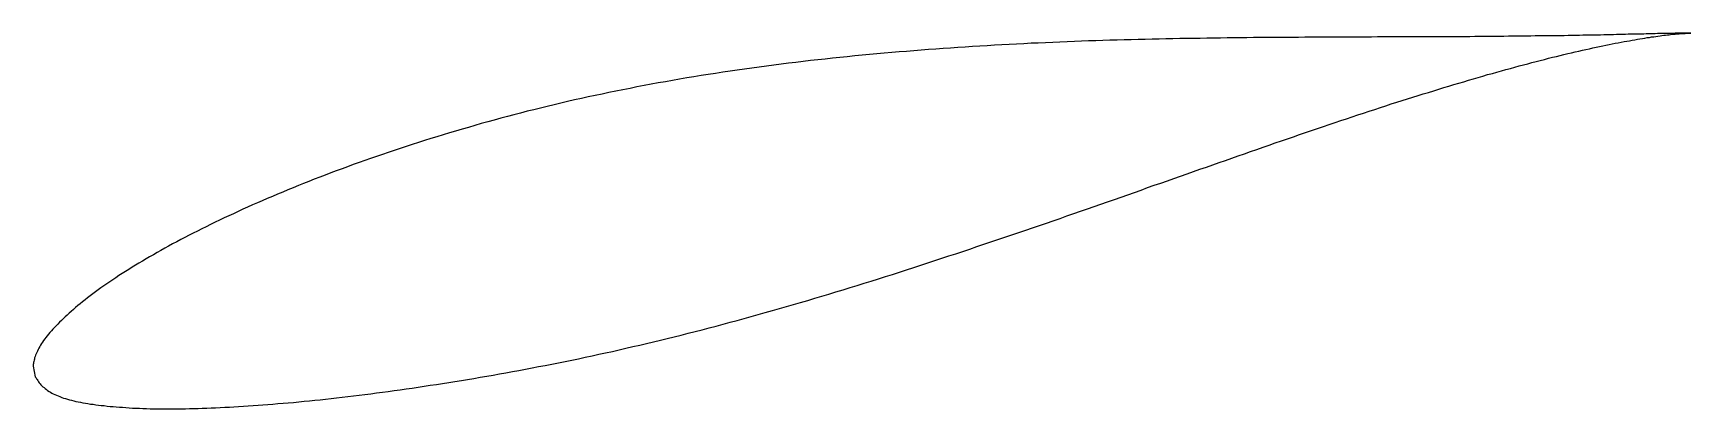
# Model space of a CAD drawing. Header units: metres. Extents: x -40 to 80, y -11 to 17.
import ezdxf

# ---------------------------------------------------------------- set-up
doc = ezdxf.new("R2010")
doc.units = ezdxf.units.M

msp = doc.modelspace()

# ---------------------------------------------------------------- linework, layer by layer
msp.add_lwpolyline([(80.03, 16.62), (80.03, 16.62), (80.02, 16.62), (80.01, 16.62), (79.99, 16.62), (79.97, 16.62), (79.95, 16.62), (79.92, 16.62), (79.88, 16.62), (79.84, 16.62), (79.79, 16.63), (79.74, 16.63), (79.69, 16.63), (79.63, 16.63), (79.57, 16.63), (79.5, 16.63), (79.42, 16.62), (79.35, 16.62), (79.26, 16.62), (79.18, 16.62), (79.09, 16.62), (78.99, 16.62), (78.89, 16.62), (78.78, 16.61), (78.67, 16.61), (78.56, 16.61), (78.44, 16.61), (78.31, 16.6), (78.19, 16.6), (78.05, 16.6), (77.91, 16.6), (77.77, 16.59), (77.63, 16.59), (77.47, 16.58), (77.32, 16.58), (77.16, 16.58), (76.99, 16.57), (76.82, 16.57), (76.65, 16.56), (76.47, 16.56), (76.29, 16.56), (76.1, 16.55), (75.91, 16.55), (75.71, 16.54), (75.51, 16.54), (75.31, 16.53), (75.1, 16.53), (74.89, 16.52), (74.67, 16.52), (74.45, 16.51), (74.22, 16.51), (73.99, 16.5), (73.75, 16.5), (73.51, 16.49), (73.27, 16.49), (73.02, 16.48), (72.77, 16.48), (72.51, 16.47), (72.25, 16.47), (71.99, 16.46), (71.72, 16.46), (71.45, 16.45), (71.17, 16.45), (70.89, 16.44), (70.6, 16.44), (70.31, 16.43), (70.02, 16.43), (69.72, 16.43), (69.42, 16.42), (69.12, 16.42), (68.81, 16.42), (68.49, 16.41), (68.18, 16.41), (67.86, 16.41), (67.53, 16.4), (67.2, 16.4), (66.87, 16.4), (66.54, 16.39), (66.2, 16.39), (65.85, 16.39), (65.51, 16.38), (65.15, 16.38), (64.8, 16.38), (64.44, 16.38), (64.08, 16.37), (63.72, 16.37), (63.35, 16.37), (62.97, 16.37), (62.6, 16.37), (62.22, 16.36), (61.84, 16.36), (61.45, 16.36), (61.06, 16.36), (60.67, 16.36), (60.28, 16.36), (59.88, 16.35), (59.47, 16.35), (59.07, 16.35), (58.66, 16.35), (58.25, 16.35), (57.83, 16.35), (57.42, 16.35), (57, 16.34), (56.57, 16.34), (56.15, 16.34), (55.72, 16.34), (55.28, 16.34), (54.85, 16.34), (54.41, 16.34), (53.97, 16.33), (53.53, 16.33), (53.08, 16.33), (52.63, 16.33), (52.18, 16.33), (51.72, 16.32), (51.27, 16.32), (50.81, 16.32), (50.35, 16.31), (49.88, 16.31), (49.42, 16.31), (48.95, 16.3), (48.48, 16.3), (48, 16.29), (47.53, 16.29), (47.05, 16.28), (46.57, 16.28), (46.09, 16.27), (45.6, 16.27), (45.12, 16.26), (44.63, 16.25), (44.14, 16.24), (43.65, 16.24), (43.15, 16.23), (42.66, 16.22), (42.16, 16.21), (41.66, 16.2), (41.16, 16.19), (40.66, 16.17), (40.15, 16.16), (39.65, 16.15), (39.14, 16.13), (38.63, 16.12), (38.12, 16.11), (37.61, 16.09), (37.1, 16.07), (36.58, 16.06), (36.07, 16.04), (35.55, 16.02), (35.03, 16), (34.51, 15.98), (33.99, 15.96), (33.47, 15.93), (32.95, 15.91), (32.43, 15.89), (31.9, 15.86), (31.38, 15.83), (30.85, 15.81), (30.33, 15.78), (29.8, 15.75), (29.27, 15.72), (28.74, 15.69), (28.21, 15.65), (27.68, 15.62), (27.15, 15.59), (26.62, 15.55), (26.09, 15.51), (25.56, 15.48), (25.03, 15.44), (24.5, 15.4), (23.97, 15.35), (23.43, 15.31), (22.9, 15.27), (22.37, 15.22), (21.83, 15.17), (21.3, 15.13), (20.77, 15.08), (20.24, 15.03), (19.7, 14.98), (19.17, 14.92), (18.64, 14.87), (18.11, 14.81), (17.58, 14.75), (17.04, 14.7), (16.51, 14.64), (15.98, 14.57), (15.45, 14.51), (14.92, 14.45), (14.39, 14.38), (13.86, 14.31), (13.34, 14.25), (12.81, 14.18), (12.28, 14.1), (11.76, 14.03), (11.23, 13.96), (10.71, 13.88), (10.18, 13.8), (9.66, 13.72), (9.14, 13.64), (8.62, 13.56), (8.1, 13.47), (7.58, 13.39), (7.07, 13.3), (6.55, 13.21), (6.04, 13.12), (5.52, 13.03), (5.01, 12.93), (4.5, 12.84), (3.99, 12.74), (3.49, 12.64), (2.98, 12.54), (2.47, 12.44), (1.97, 12.34), (1.47, 12.23), (0.97, 12.13), (0.47, 12.02), (-0.02, 11.91), (-0.52, 11.8), (-1.01, 11.68), (-1.5, 11.57), (-1.99, 11.45), (-2.48, 11.34), (-2.96, 11.22), (-3.45, 11.1), (-3.93, 10.98), (-4.41, 10.85), (-4.89, 10.73), (-5.36, 10.6), (-5.84, 10.48), (-6.31, 10.35), (-6.78, 10.22), (-7.24, 10.09), (-7.71, 9.96), (-8.17, 9.82), (-8.63, 9.69), (-9.09, 9.55), (-9.54, 9.42), (-9.99, 9.28), (-10.44, 9.14), (-10.89, 9.01), (-11.34, 8.87), (-11.78, 8.73), (-12.22, 8.58), (-12.66, 8.44), (-13.09, 8.3), (-13.53, 8.16), (-13.96, 8.01), (-14.38, 7.87), (-14.81, 7.72), (-15.23, 7.57), (-15.65, 7.43), (-16.06, 7.28), (-16.48, 7.13), (-16.89, 6.98), (-17.29, 6.83), (-17.7, 6.68), (-18.1, 6.53), (-18.5, 6.38), (-18.89, 6.23), (-19.29, 6.08), (-19.68, 5.92), (-20.06, 5.77), (-20.44, 5.62), (-20.82, 5.46), (-21.2, 5.31), (-21.57, 5.15), (-21.95, 5), (-22.31, 4.84), (-22.68, 4.69), (-23.04, 4.53), (-23.39, 4.38), (-23.75, 4.22), (-24.1, 4.06), (-24.44, 3.91), (-24.79, 3.75), (-25.13, 3.59), (-25.46, 3.44), (-25.8, 3.28), (-26.13, 3.12), (-26.45, 2.97), (-26.78, 2.81), (-27.09, 2.65), (-27.41, 2.5), (-27.72, 2.34), (-28.03, 2.18), (-28.33, 2.03), (-28.63, 1.87), (-28.93, 1.72), (-29.22, 1.56), (-29.51, 1.41), (-29.8, 1.25), (-30.08, 1.1), (-30.36, 0.94), (-30.63, 0.79), (-30.9, 0.63), (-31.17, 0.48), (-31.43, 0.33), (-31.69, 0.17), (-31.94, 0.02), (-32.19, -0.13), (-32.44, -0.28), (-32.68, -0.43), (-32.92, -0.58), (-33.16, -0.73), (-33.39, -0.88), (-33.61, -1.03), (-33.83, -1.18), (-34.05, -1.33), (-34.27, -1.48), (-34.48, -1.62), (-34.68, -1.77), (-34.88, -1.91), (-35.08, -2.06), (-35.27, -2.2), (-35.46, -2.35), (-35.65, -2.49), (-35.83, -2.63), (-36.01, -2.77), (-36.18, -2.91), (-36.35, -3.05), (-36.51, -3.19), (-36.67, -3.33), (-36.83, -3.46), (-36.98, -3.6), (-37.12, -3.73), (-37.27, -3.86), (-37.41, -3.99), (-37.54, -4.12), (-37.67, -4.25), (-37.8, -4.38), (-37.92, -4.5), (-38.04, -4.62), (-38.15, -4.75), (-38.26, -4.87), (-38.36, -4.99), (-38.46, -5.11), (-38.56, -5.22), (-38.65, -5.34), (-38.74, -5.45), (-38.82, -5.57), (-38.9, -5.68), (-38.97, -5.79), (-39.04, -5.9), (-39.1, -6.01), (-39.16, -6.12), (-39.22, -6.22), (-39.27, -6.33), (-39.32, -6.43), (-39.36, -6.53), (-39.4, -6.63), (-39.44, -6.72), (-39.47, -6.82), (-39.49, -6.91), (-39.51, -6.99), (-39.53, -7.08), (-39.55, -7.16), (-39.56, -7.23), (-39.57, -7.3), (-39.57, -7.35), (-39.57, -7.39), (-39.58, -7.42), (-39.42, -8.18), (-39.42, -8.19), (-39.4, -8.21), (-39.39, -8.23), (-39.36, -8.27), (-39.33, -8.33), (-39.29, -8.39), (-39.24, -8.46), (-39.19, -8.54), (-39.14, -8.61), (-39.08, -8.69), (-39.01, -8.76), (-38.94, -8.83), (-38.87, -8.9), (-38.79, -8.97), (-38.71, -9.04), (-38.62, -9.11), (-38.53, -9.17), (-38.43, -9.24), (-38.33, -9.3), (-38.23, -9.36), (-38.12, -9.41), (-38.01, -9.47), (-37.89, -9.52), (-37.77, -9.57), (-37.64, -9.62), (-37.51, -9.67), (-37.38, -9.72), (-37.24, -9.76), (-37.1, -9.8), (-36.95, -9.84), (-36.8, -9.88), (-36.65, -9.92), (-36.49, -9.96), (-36.32, -9.99), (-36.15, -10.02), (-35.98, -10.06), (-35.8, -10.09), (-35.62, -10.12), (-35.44, -10.15), (-35.25, -10.17), (-35.06, -10.2), (-34.86, -10.23), (-34.66, -10.25), (-34.45, -10.27), (-34.24, -10.3), (-34.02, -10.32), (-33.8, -10.34), (-33.58, -10.36), (-33.35, -10.38), (-33.12, -10.39), (-32.89, -10.41), (-32.65, -10.43), (-32.41, -10.44), (-32.16, -10.45), (-31.91, -10.46), (-31.65, -10.47), (-31.39, -10.48), (-31.13, -10.49), (-30.86, -10.49), (-30.59, -10.5), (-30.32, -10.5), (-30.04, -10.5), (-29.76, -10.5), (-29.47, -10.5), (-29.18, -10.5), (-28.89, -10.49), (-28.59, -10.49), (-28.29, -10.48), (-27.99, -10.47), (-27.68, -10.47), (-27.37, -10.46), (-27.05, -10.44), (-26.73, -10.43), (-26.41, -10.42), (-26.08, -10.4), (-25.75, -10.39), (-25.42, -10.37), (-25.09, -10.35), (-24.75, -10.33), (-24.4, -10.31), (-24.06, -10.29), (-23.71, -10.26), (-23.35, -10.24), (-23, -10.21), (-22.64, -10.18), (-22.27, -10.15), (-21.91, -10.12), (-21.54, -10.09), (-21.17, -10.06), (-20.79, -10.03), (-20.41, -9.99), (-20.03, -9.95), (-19.64, -9.91), (-19.26, -9.88), (-18.87, -9.84), (-18.47, -9.79), (-18.07, -9.75), (-17.68, -9.71), (-17.27, -9.66), (-16.87, -9.61), (-16.46, -9.56), (-16.05, -9.51), (-15.64, -9.46), (-15.22, -9.41), (-14.8, -9.35), (-14.38, -9.3), (-13.96, -9.24), (-13.53, -9.18), (-13.1, -9.12), (-12.67, -9.06), (-12.24, -9), (-11.8, -8.94), (-11.36, -8.87), (-10.92, -8.8), (-10.48, -8.74), (-10.03, -8.67), (-9.59, -8.6), (-9.14, -8.52), (-8.68, -8.45), (-8.23, -8.37), (-7.77, -8.3), (-7.32, -8.22), (-6.85, -8.14), (-6.39, -8.06), (-5.93, -7.98), (-5.46, -7.89), (-4.99, -7.81), (-4.53, -7.72), (-4.05, -7.63), (-3.58, -7.55), (-3.11, -7.45), (-2.63, -7.36), (-2.15, -7.27), (-1.67, -7.17), (-1.19, -7.07), (-0.71, -6.98), (-0.22, -6.88), (0.26, -6.77), (0.75, -6.67), (1.24, -6.56), (1.73, -6.46), (2.22, -6.35), (2.71, -6.24), (3.2, -6.13), (3.7, -6.01), (4.19, -5.9), (4.69, -5.78), (5.19, -5.66), (5.68, -5.54), (6.18, -5.42), (6.68, -5.3), (7.18, -5.17), (7.69, -5.04), (8.19, -4.92), (8.69, -4.79), (9.2, -4.66), (9.7, -4.52), (10.21, -4.39), (10.71, -4.25), (11.22, -4.12), (11.73, -3.98), (12.23, -3.84), (12.74, -3.7), (13.25, -3.55), (13.76, -3.41), (14.27, -3.26), (14.78, -3.12), (15.29, -2.97), (15.8, -2.82), (16.31, -2.67), (16.82, -2.52), (17.33, -2.37), (17.84, -2.21), (18.35, -2.06), (18.86, -1.9), (19.37, -1.74), (19.88, -1.59), (20.39, -1.43), (20.9, -1.27), (21.41, -1.11), (21.92, -0.95), (22.43, -0.79), (22.94, -0.62), (23.45, -0.46), (23.96, -0.29), (24.47, -0.13), (24.98, 0.04), (25.49, 0.2), (25.99, 0.37), (26.5, 0.54), (27.01, 0.7), (27.51, 0.87), (28.02, 1.04), (28.52, 1.21), (29.03, 1.38), (29.53, 1.55), (30.03, 1.72), (30.54, 1.89), (31.04, 2.06), (31.54, 2.23), (32.04, 2.4), (32.54, 2.57), (33.03, 2.74), (33.53, 2.91), (34.03, 3.08), (34.52, 3.25), (35.01, 3.43), (35.51, 3.6), (36, 3.77), (36.49, 3.94), (36.98, 4.11), (37.47, 4.28), (37.95, 4.45), (38.44, 4.62), (38.92, 4.79), (39.4, 4.96), (39.89, 5.13), (40.37, 5.3), (40.84, 5.47), (41.32, 5.64), (41.8, 5.8), (42.27, 5.97), (42.74, 6.14), (43.21, 6.3), (43.68, 6.47), (44.15, 6.63), (44.61, 6.8), (45.08, 6.96), (45.54, 7.12), (46, 7.28), (46.46, 7.44), (46.91, 7.6), (47.37, 7.76), (47.82, 7.92), (48.27, 8.08), (48.72, 8.23), (49.17, 8.39), (49.61, 8.54), (50.05, 8.7), (50.49, 8.85), (50.93, 9), (51.37, 9.15), (51.8, 9.3), (52.23, 9.45), (52.66, 9.59), (53.09, 9.74), (53.52, 9.88), (53.94, 10.03), (54.36, 10.17), (54.78, 10.31), (55.19, 10.45), (55.6, 10.58), (56.01, 10.72), (56.42, 10.85), (56.83, 10.99), (57.23, 11.12), (57.63, 11.25), (58.03, 11.38), (58.42, 11.51), (58.81, 11.63), (59.2, 11.76), (59.59, 11.88), (59.97, 12), (60.35, 12.12), (60.73, 12.24), (61.11, 12.35), (61.48, 12.47), (61.85, 12.58), (62.21, 12.69), (62.58, 12.8), (62.94, 12.91), (63.29, 13.02), (63.65, 13.12), (64, 13.23), (64.35, 13.33), (64.69, 13.43), (65.03, 13.53), (65.37, 13.63), (65.71, 13.72), (66.04, 13.81), (66.37, 13.91), (66.69, 14), (67.01, 14.08), (67.33, 14.17), (67.65, 14.26), (67.96, 14.34), (68.27, 14.42), (68.57, 14.5), (68.87, 14.58), (69.17, 14.66), (69.47, 14.73), (69.76, 14.81), (70.04, 14.88), (70.33, 14.95), (70.61, 15.02), (70.88, 15.08), (71.16, 15.15), (71.43, 15.21), (71.69, 15.27), (71.95, 15.33), (72.21, 15.39), (72.46, 15.45), (72.71, 15.5), (72.96, 15.56), (73.2, 15.61), (73.44, 15.66), (73.68, 15.71), (73.91, 15.76), (74.13, 15.8), (74.36, 15.85), (74.57, 15.89), (74.79, 15.93), (75, 15.97), (75.21, 16.01), (75.41, 16.05), (75.61, 16.08), (75.8, 16.12), (75.99, 16.15), (76.18, 16.18), (76.36, 16.21), (76.54, 16.24), (76.71, 16.27), (76.88, 16.3), (77.04, 16.32), (77.2, 16.35), (77.36, 16.37), (77.51, 16.39), (77.66, 16.41), (77.81, 16.43), (77.94, 16.45), (78.08, 16.47), (78.21, 16.48), (78.34, 16.5), (78.46, 16.51), (78.57, 16.53), (78.69, 16.54), (78.8, 16.55), (78.9, 16.56), (79, 16.57), (79.09, 16.58), (79.18, 16.58), (79.27, 16.59), (79.35, 16.6), (79.43, 16.6), (79.5, 16.61), (79.57, 16.61), (79.63, 16.61), (79.69, 16.62), (79.75, 16.62), (79.79, 16.62), (79.84, 16.62), (79.88, 16.62), (79.92, 16.62), (79.95, 16.62), (79.97, 16.62), (79.99, 16.62), (80.01, 16.62), (80.02, 16.62), (80.03, 16.62), (80.03, 16.62)], close=True)

doc.saveas('drawing.dxf')
